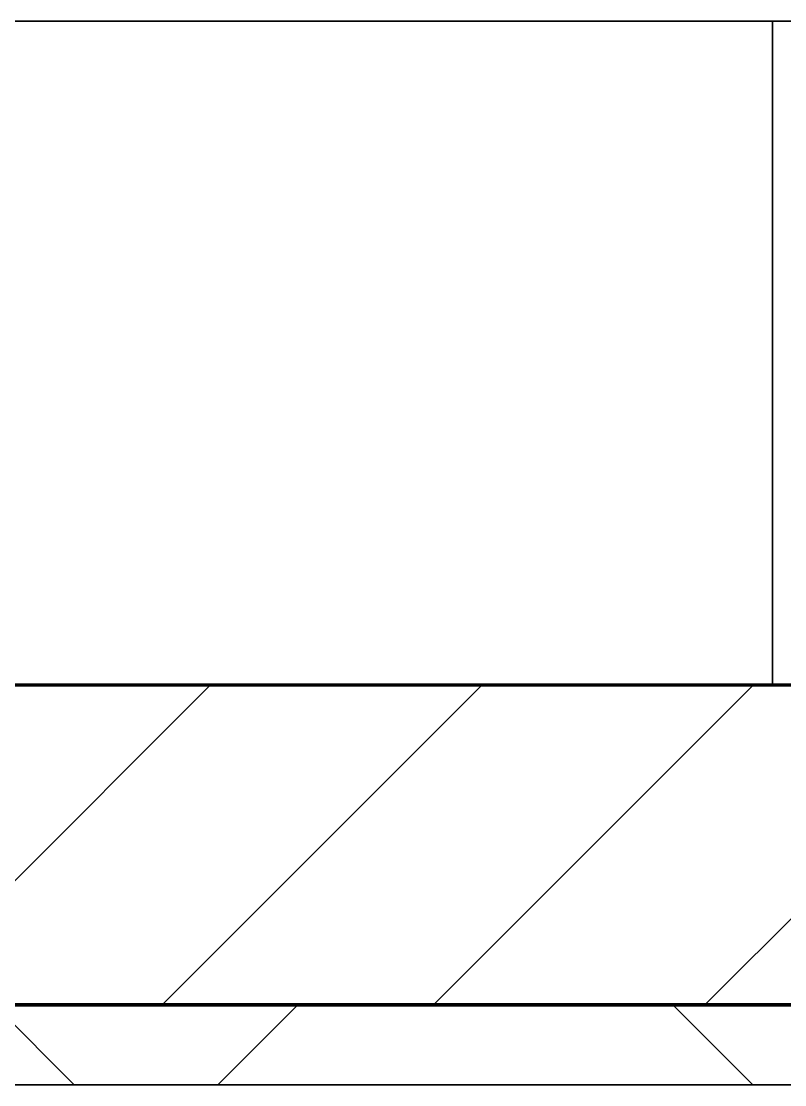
# Model space of a CAD drawing. Header units: millimetres. Extents: x -794868 to -715506, y -16735 to 22434.
# Drawn here: x -742752 to -742275, y 7894 to 8559 of the extents above; entities that cross this region are included whole.
import ezdxf

# ---------------------------------------------------------------- set-up
doc = ezdxf.new("R2010")
doc.units = ezdxf.units.MM
for name, color, linetype, lineweight in [('A-FLOR-E', 2, 'Continuous', 35), ('A-GLAZ-CURT', 2, 'Continuous', 9), ('A-WALL', 5, 'Continuous', 35), ('A-WALL-FNSH', 2, 'Continuous', 35), ('A-WALL-PATT', 1, 'Continuous', 35), ('S-STRS-MBND', 2, 'Continuous', 35), ('WALL-E', 2, 'Continuous', 35)]:
    doc.layers.add(name, color=color, linetype=linetype, lineweight=lineweight)

# ---------------------------------------------------------------- blocks, each defined once
blk = doc.blocks.new('PPLS-PP19_Custom Tile Pattern - Custom Tile Pattern-V69-4262-01 ENLARGED UPPER PLATFORM LEVEL - REFLECTED CEILING PLAN - SHEET 3')
at = {"layer": 'A-GLAZ-CURT'}
for p, q in [((-300, 0), (300, 0)), ((300, 0), (-300, 0)), ((195.99, 0), (213.31, 0)), ((213.31, 0), (195.99, 0)), ((230.06, 0), (300, 0)), ((-300, -50), (300, -50)), ((300, -50), (-300, -50))]:
    blk.add_line(p, q, dxfattribs=at)
for points, knots in [([(-115.82, 0), (-114.96, 0), (-110.41, 0), (-96.78, 0), (-71.33, 0), (-42.53, 0), (-12.78, 0), (2.52, 0), (7.3, 0), (8.3, 0)], [-5724.064692, -5724.064692, -5724.064692, -5724.064692, -5430.283136, -5103.229623, -4799.173296, -4065.652676, -3589.737505, -3285.047089, -3166.503872, -3166.503872, -3166.503872, -3166.503872]), ([(31.18, 0), (25.97, 0), (11.99, 0), (-16.92, 0), (-42.17, 0), (-56.38, 0), (-58.46, 0)], [-4496.803627, -4496.803627, -4496.803627, -4496.803627, -4222.080604, -3745.412743, -2981.410125, -2831.320802, -2831.320802, -2831.320802, -2831.320802]), ([(9.21, 0), (8.99, 0), (7.57, 0), (2.57, 0), (-12.23, 0), (-25.64, 0), (-40, 0), (-51.76, 0), (-57.92, 0), (-58.02, 0)], [-2916.95429, -2916.95429, -2916.95429, -2916.95429, -2882.788014, -2720.818881, -2518.50168, -2125.455881, -1792.521578, -1466.981642, -1461.463326, -1461.463326, -1461.463326, -1461.463326]), ([(-57.64, 0), (-55.94, 0), (-53.15, 0), (-48.53, 0), (-30.79, 0), (-18.03, 0), (2.33, 0), (8.44, 0), (9.2, 0)], [-3860.98898, -3860.98898, -3860.98898, -3860.98898, -3689.699207, -3546.54457, -3315.260113, -2864.387349, -2439.246196, -2374.548545, -2374.548545, -2374.548545, -2374.548545]), ([(8.2, 0), (4.7, 0), (-5.3, 0), (-20.62, 0), (-32.81, 0), (-44.85, 0), (-51.43, 0), (-51.79, 0)], [-1805.750466, -1805.750466, -1805.750466, -1805.750466, -1617.263037, -1290.787923, -1039.307308, -819.71621, -644.910881, -644.910881, -644.910881, -644.910881]), ([(-36.78, 0), (-32.43, 0), (-19.22, 0), (8.83, 0), (43.36, 0), (70.92, 0), (82.12, 0), (83.66, 0)], [-6191.144455, -6191.144455, -6191.144455, -6191.144455, -5862.463379, -5340.621928, -4573.028122, -4094.177415, -3869.465285, -3869.465285, -3869.465285, -3869.465285]), ([(8.53, 0), (6.69, 0), (-2.7, 0), (-16.58, 0), (-34.76, 0), (-36.04, 0)], [-9997.055338, -9997.055338, -9997.055338, -9997.055338, -9884.23066, -9424.652049, -9182.880979, -9182.880979, -9182.880979, -9182.880979]), ([(9.15, 0), (6.43, 0), (-2.99, 0), (-17.84, 0), (-30.57, 0), (-31.82, 0), (-32, 0)], [-3472.831147, -3472.831147, -3472.831147, -3472.831147, -3333.063701, -2994.501669, -2698.150104, -2614.070998, -2614.070998, -2614.070998, -2614.070998]), ([(-30.52, 0), (-27.11, 0), (-17.83, 0), (5.99, 0), (22.06, 0), (37.44, 0), (45.92, 0), (57.76, 0), (64.47, 0), (72.74, 0), (75.22, 0), (76.03, 0), (76.21, 0)], [-2323.618664, -2323.618664, -2323.618664, -2323.618664, -2142.497158, -1716.209403, -1206.526904, -1089.329421, -901.315459, -753.071572, -495.328968, -421.953223, -334.951786, -290.452333, -290.452333, -290.452333, -290.452333]), ([(8.33, 0), (8.19, 0), (7.18, 0), (0.32, 0), (-13.89, 0), (-24.92, 0), (-29.03, 0)], [-3574.286521, -3574.286521, -3574.286521, -3574.286521, -3526.962355, -3285.499107, -2903.012179, -2680.714891, -2680.714891, -2680.714891, -2680.714891]), ([(-28.57, 0), (-26.93, 0), (-20.29, 0), (-11.45, 0), (0.33, 0), (7.21, 0), (9.15, 0)], [-5361.429781, -5361.429781, -5361.429781, -5361.429781, -5261.36855, -5050.479954, -4785.90057, -4682.354927, -4682.354927, -4682.354927, -4682.354927]), ([(-22.56, 0), (-20.27, 0), (-17.03, 0), (-11.36, 0), (-7.66, 0), (-6.6, 0), (-6.44, 0)], [-56468.192263, -56468.192263, -56468.192263, -56468.192263, -56344.022017, -56303.229861, -56166.290093, -56124.392176, -56124.392176, -56124.392176, -56124.392176]), ([(-15.19, 0), (-13.07, 0), (-2.77, 0), (7.85, 0), (9.05, 0)], [-461.142613, -461.142613, -461.142613, -461.142613, -429.606584, -425.607381, -425.607381, -425.607381, -425.607381]), ([(-6.54, 0), (-6.73, 0), (-7.2, 0), (-7.6, 0), (-7.79, 0)], [-56009.792147, -56009.792147, -56009.792147, -56009.792147, -55949.290093, -55895.192118, -55895.192118, -55895.192118, -55895.192118]), ([(-2.63, 0), (-2.47, 0), (-1.22, 0), (3.59, 0), (8.41, 0), (9.04, 0)], [-226.825321, -226.825321, -226.825321, -226.825321, -220.269177, -206.416616, -204.417362, -204.417362, -204.417362, -204.417362]), ([(103.09, 0), (101.08, 0), (86.31, 0), (63.34, 0), (35.84, 0), (12, 0), (3.08, 0), (-1.67, 0), (-2.25, 0)], [-375.435014, -375.435014, -375.435014, -375.435014, -369.147452, -330.153101, -307.516438, -285.83788, -246.234814, -234.646884, -234.646884, -234.646884, -234.646884]), ([(9.15, 0), (19.72, 0), (41.65, 0), (65.03, 0), (76.75, 0)], [-425.496148, -425.496148, -425.496148, -425.496148, -390.253598, -354.536918, -354.536918, -354.536918, -354.536918]), ([(30.82, 0), (29.27, 0), (22.13, 0), (14.91, 0), (9.16, 0)], [-10462.034656, -10462.034656, -10462.034656, -10462.034656, -10363.088938, -10009.803411, -10009.803411, -10009.803411, -10009.803411]), ([(76.63, 0), (74.8, 0), (67.65, 0), (53.52, 0), (37, 0), (24.07, 0), (16.15, 0), (11.07, 0), (9.18, 0)], [-3095.572228, -3095.572228, -3095.572228, -3095.572228, -2950.589685, -2634.532728, -2313.748533, -2106.613311, -1925.670641, -1823.419971, -1823.419971, -1823.419971, -1823.419971]), ([(9.48, 0), (12.7, 0), (15.95, 0), (22.91, 0), (31, 0), (39.04, 0), (51.19, 0), (58.74, 0), (61.34, 0), (61.45, 0)], [-2366.412601, -2366.412601, -2366.412601, -2366.412601, -2084.094819, -1956.422387, -1818.904206, -1645.594513, -1443.202566, -1228.752106, -1120.932285, -1120.932285, -1120.932285, -1120.932285]), ([(24.69, 0), (24.54, 0), (20.99, 0), (15.48, 0), (10.8, 0), (9.63, 0)], [-4368.572414, -4368.572414, -4368.572414, -4368.572414, -4306.476363, -4080.000647, -3772.857994, -3772.857994, -3772.857994, -3772.857994]), ([(70.61, 0), (66.16, 0), (55.8, 0), (39.61, 0), (27.02, 0), (15.37, 0), (9.89, 0)], [-4647.237329, -4647.237329, -4647.237329, -4647.237329, -4326.416877, -4098.545751, -3766.694881, -3485.427997, -3485.427997, -3485.427997, -3485.427997]), ([(10.05, 0), (11.7, 0), (17.04, 0), (22.54, 0), (24.49, 0)], [-203.360633, -203.360633, -203.360633, -203.360633, -198.214427, -187.717507, -187.717507, -187.717507, -187.717507]), ([(10.05, 0), (11.37, 0), (15.56, 0), (21.24, 0), (24.62, 0), (24.72, 0), (24.72, 0)], [-4666.429624, -4666.429624, -4666.429624, -4666.429624, -4596.498881, -4445.288762, -4384.376941, -4376.041937, -4376.041937, -4376.041937, -4376.041937]), ([(18.16, 0), (19.15, 0), (24.25, 0), (25.66, 0), (26.12, 0)], [-5700.113719, -5700.113719, -5700.113719, -5700.113719, -5554.232259, -5302.431367, -5302.431367, -5302.431367, -5302.431367]), ([(114.39, 0), (114.2, 0), (112.08, 0), (105.42, 0), (92.38, 0), (85.59, 0), (74.4, 0), (62.26, 0), (51.85, 0), (43.81, 0), (29.53, 0), (20.67, 0), (18.85, 0), (18.16, 0)], [-8148.58938, -8148.58938, -8148.58938, -8148.58938, -8105.191388, -7723.759874, -7531.75727, -7135.649961, -6924.452779, -6738.82075, -6548.303034, -6314.283804, -6135.05769, -5972.647715, -5832.674503, -5832.674503, -5832.674503, -5832.674503]), ([(27.44, 0), (27.9, 0), (29.54, 0), (38.07, 0), (53.39, 0), (71.67, 0), (84.83, 0), (86.01, 0), (92.51, 0), (94.33, 0)], [-5037.309798, -5037.309798, -5037.309798, -5037.309798, -4887.603822, -4705.298446, -4353.683244, -3960.84581, -3759.045785, -3336.541051, -2783.776468, -2783.776468, -2783.776468, -2783.776468]), ([(27.89, 0), (29.09, 0), (33.4, 0), (48.37, 0), (63.7, 0), (73.92, 0), (77.03, 0)], [-147.777612, -147.777612, -147.777612, -147.777612, -135.792042, -118.513713, -97.899267, -88.900114, -88.900114, -88.900114, -88.900114]), ([(53.18, 0), (53.06, 0), (52.22, 0), (44.99, 0), (36.46, 0), (30.82, 0)], [-622.740158, -622.740158, -622.740158, -622.740158, -566.066452, -360.610861, 0, 0, 0, 0]), ([(136.44, 0), (121.66, 0), (86.93, 0), (51.16, 0), (31.18, 0)], [-106.750556, -106.750556, -106.750556, -106.750556, -59.610984, 0, 0, 0, 0]), ([(76.29, 0), (73.88, 0), (66.87, 0), (57.82, 0), (46.51, 0), (41.18, 0), (36.02, 0), (35.54, 0), (35.54, 0)], [-366.257734, -366.257734, -366.257734, -366.257734, -357.622665, -341.267687, -334.000314, -326.15566, -319.318397, -317.489778, -317.489778, -317.489778, -317.489778]), ([(36.29, 0), (37.77, 0), (48.82, 0), (64.79, 0), (95.91, 0), (124.45, 0), (132.42, 0), (134.6, 0)], [-314.598523, -314.598523, -314.598523, -314.598523, -305.899624, -287.17622, -249.500363, -194.761443, -152.241002, -152.241002, -152.241002, -152.241002]), ([(61.47, 0), (61.47, 0), (61.21, 0), (54.61, 0), (53.71, 0), (53.56, 0)], [-1113.311073, -1113.311073, -1113.311073, -1113.311073, -1096.402191, -891.204116, -747.28819, -747.28819, -747.28819, -747.28819]), ([(76.22, 0), (75.58, 0), (73.64, 0), (71.05, 0), (70.61, 0)], [-193.634889, -193.634889, -193.634889, -193.634889, -31.537676, 0, 0, 0, 0]), ([(77.03, 0), (79.63, 0), (100.24, 0), (120.63, 0), (138.28, 0), (138.53, 0)], [-354.256211, -354.256211, -354.256211, -354.256211, -346.313304, -291.370682, -290.5735, -290.5735, -290.5735, -290.5735]), ([(168.37, 0), (167.68, 0), (162.47, 0), (147.02, 0), (111.82, 0), (86.73, 0), (77.03, 0)], [-543.375029, -543.375029, -543.375029, -543.375029, -530.793311, -458.593899, -401.860199, -367.136981, -367.136981, -367.136981, -367.136981]), ([(78.1, 0), (86.41, 0), (103.13, 0), (116.36, 0), (128.63, 0), (128.95, 0)], [-87.867769, -87.867769, -87.867769, -87.867769, -63.759246, -39.050993, -35.895543, -35.895543, -35.895543, -35.895543]), ([(94.4, 0), (94.4, 0), (94.64, 0), (99.11, 0), (108.97, 0), (120.79, 0), (139.94, 0), (163.31, 0), (185.23, 0), (193.62, 0), (194.69, 0), (194.79, 0)], [-2348.345796, -2348.345796, -2348.345796, -2348.345796, -2310.419338, -2233.599744, -2052.234781, -1843.028543, -1530.39897, -1095.004608, -529.74427, -295.064701, -265.121568, -265.121568, -265.121568, -265.121568]), ([(129.02, 0), (129.02, 0), (124.41, 0), (122.35, 0), (114.96, 0), (108.04, 0), (103.09, 0)], [-35.386604, -35.386604, -35.386604, -35.386604, -31.430235, -22.807238, -15.488593, 0, 0, 0, 0]), ([(157.9, 0), (156.77, 0), (151.67, 0), (143.29, 0), (134.04, 0), (126.24, 0), (118.6, 0), (114.23, 0), (111.98, 0), (105.66, 0), (105.23, 0), (105.23, 0)], [-10292.955006, -10292.955006, -10292.955006, -10292.955006, -10098.273015, -9847.788484, -9677.714971, -9567.007022, -9453.21225, -9220.200448, -9012.77275, -8966.157302, -8929.495943, -8929.495943, -8929.495943, -8929.495943]), ([(105.26, 0), (105.52, 0), (111.01, 0), (112.65, 0), (113.59, 0)], [-8920.561005, -8920.561005, -8920.561005, -8920.561005, -8814.835624, -8577.462505, -8577.462505, -8577.462505, -8577.462505]), ([(128.58, 0), (128.8, 0), (130.16, 0), (136.54, 0), (142.28, 0), (144.9, 0)], [-633.326174, -633.326174, -633.326174, -633.326174, -627.736123, -618.981161, -611.414861, -611.414861, -611.414861, -611.414861]), ([(137.1, 0), (136, 0), (133.64, 0), (129.87, 0), (129.11, 0)], [-670.405967, -670.405967, -670.405967, -670.405967, -651.020627, -640.742133, -640.742133, -640.742133, -640.742133]), ([(145.25, 0), (148.36, 0), (154.47, 0), (161.24, 0), (162.19, 0), (162.75, 0)], [-611.078298, -611.078298, -611.078298, -611.078298, -602.094757, -592.980799, -581.414464, -581.414464, -581.414464, -581.414464]), ([(193.8, 0), (193.33, 0), (190.11, 0), (183.13, 0), (171, 0), (161.95, 0), (161.28, 0), (158.35, 0), (157.85, 0), (157.77, 0)], [-11665.349007, -11665.349007, -11665.349007, -11665.349007, -11565.880756, -11105.624034, -10839.086983, -10768.332124, -10666.779182, -10580.760289, -10550.278881, -10550.278881, -10550.278881, -10550.278881]), ([(300, 0), (286.53, 0), (254.22, 0), (207.11, 0), (177.41, 0), (159.34, 0), (158.33, 0), (158.3, 0)], [-285.253232, -285.253232, -285.253232, -285.253232, -244.693688, -187.987675, -143.776725, -129.632772, -123.352749, -123.352749, -123.352749, -123.352749]), ([(159.07, 0), (159.13, 0), (160.84, 0), (165.21, 0), (174.15, 0), (185.98, 0), (208.82, 0), (219.42, 0), (230.06, 0)], [-115.643202, -115.643202, -115.643202, -115.643202, -114.681583, -87.660824, -65.295536, -41.623857, -24.459831, 0, 0, 0, 0]), ([(162.75, 0), (165.4, 0), (170.91, 0), (172.61, 0), (172.61, 0)], [-111.264224, -111.264224, -111.264224, -111.264224, -56.742688, -19.085662, -19.085662, -19.085662, -19.085662]), ([(247.1, 0), (246.76, 0), (245.04, 0), (238.34, 0), (226.56, 0), (221.1, 0), (200.27, 0), (182.99, 0), (174.27, 0), (169.67, 0), (168.99, 0)], [-9649.085549, -9649.085549, -9649.085549, -9649.085549, -9581.591397, -9406.094246, -9221.510254, -9016.44624, -8717.832359, -8253.978395, -8152.463617, -8069.855175, -8069.855175, -8069.855175, -8069.855175]), ([(215.22, 0), (214.62, 0), (210.55, 0), (203.98, 0), (187.54, 0), (175.3, 0), (169.49, 0)], [-203.825446, -203.825446, -203.825446, -203.825446, -198.527383, -184.406837, -162.427601, -142.916156, -142.916156, -142.916156, -142.916156]), ([(171.51, 0), (176.48, 0), (193.23, 0), (201.73, 0), (208.81, 0), (213.9, 0), (241.96, 0), (266.73, 0), (281.71, 0), (291.71, 0), (296.52, 0), (297.86, 0), (298.09, 0)], [-7971.819559, -7971.819559, -7971.819559, -7971.819559, -7784.112253, -7606.717214, -7289.299508, -7042.621073, -6582.165592, -6068.460911, -5766.029927, -5566.724884, -5280.360606, -5199.253518, -5199.253518, -5199.253518, -5199.253518]), ([(172.07, 0), (177.66, 0), (187.87, 0), (201.08, 0), (207.47, 0), (213.96, 0), (215.11, 0)], [-255.364076, -255.364076, -255.364076, -255.364076, -237.955587, -223.92608, -215.862851, -208.75215, -208.75215, -208.75215, -208.75215]), ([(300, 0), (288.22, 0), (262, 0), (230.43, 0), (219.94, 0), (219.02, 0)], [-12528.858583, -12528.858583, -12528.858583, -12528.858583, -11905.454923, -11162.864862, -10856.732305, -10856.732305, -10856.732305, -10856.732305]), ([(219.9, 0), (220.86, 0), (227.84, 0), (242.06, 0), (246.54, 0), (246.96, 0)], [-10670.940496, -10670.940496, -10670.940496, -10670.940496, -10511.382485, -9925.173265, -9834.877357, -9834.877357, -9834.877357, -9834.877357]), ([(284.76, 0), (284.76, 0), (285.09, 0), (287.47, 0), (293.59, 0), (297.76, 0), (300, 0)], [-4110.630118, -4110.630118, -4110.630118, -4110.630118, -4053.389046, -3959.664717, -3862.421465, -3746.95702, -3746.95702, -3746.95702, -3746.95702]), ([(297.38, 0), (295.84, 0), (291.62, 0), (285.38, 0), (284.87, 0)], [-4803.172655, -4803.172655, -4803.172655, -4803.172655, -4358.271401, -4143.037883, -4143.037883, -4143.037883, -4143.037883])]:
    blk.add_open_spline(points, degree=3, knots=knots, dxfattribs=at)
for points in [[(24.49, 0), (25.23, 0), (25.72, 0), (26.04, 0)], [(80.35, 0), (79.66, 0), (78.54, 0), (77.14, 0)], [(84.06, 0), (83.48, 0), (82.41, 0), (81.72, 0)], [(168.74, 0), (168.74, 0), (169.81, 0), (171.51, 0)], [(195.11, 0), (194.91, 0), (194.44, 0), (193.8, 0)]]:
    blk.add_open_spline(points, degree=3, dxfattribs=at)
blk = doc.blocks.new('PPLS-PP19_Custom Tile Pattern - Custom Tile Pattern-V70-4262-01 ENLARGED UPPER PLATFORM LEVEL - REFLECTED CEILING PLAN - SHEET 3')
at = {"layer": 'A-GLAZ-CURT'}
for p, q in [((-300, 0), (300, 0)), ((300, 0), (-300, 0)), ((-293.07, 0), (-275.75, 0)), ((-275.75, 0), (-293.07, 0)), ((-222.32, 0), (-205, 0)), ((-205, 0), (-222.32, 0)), ((-300, -50), (300, -50)), ((300, -50), (-300, -50))]:
    blk.add_line(p, q, dxfattribs=at)
at = {"layer": 'A-GLAZ-CURT', "flags": 128}
for points in [[(-300, 0), (-291.56, 0), (-283.3, 0), (-275.2, 0), (-267.26, 0), (-259.45, 0), (-251.77, 0), (-244.2, 0), (-236.74, 0), (-229.36, 0), (-222.06, 0), (-214.83, 0), (-207.71, 0), (-200.76, 0), (-194.02, 0), (-187.54, 0), (-181.38, 0), (-175.58, 0), (-170.25, 0), (-165.64, 0), (-162.01, 0), (-159.53, 0), (-157.46, 0), (-154.52, 0), (-149.42, 0), (-141.84, 0), (-132.81, 0), (-126.08, 0)], [(-128.55, 0), (-134.16, 0), (-140.03, 0), (-145.5, 0), (-150.63, 0), (-155.53, 0), (-160.27, 0), (-164.95, 0), (-169.65, 0), (-174.47, 0), (-179.49, 0), (-184.81, 0), (-190.44, 0), (-196.37, 0), (-202.58, 0), (-209.04, 0), (-215.73, 0), (-222.63, 0), (-229.72, 0), (-236.97, 0), (-244.39, 0), (-251.96, 0), (-259.67, 0), (-267.51, 0), (-275.48, 0), (-283.55, 0), (-291.73, 0), (-300, 0)]]:
    blk.add_lwpolyline(points, dxfattribs=at)
at = {"layer": 'A-GLAZ-CURT'}
for points, knots in [([(-300, 0), (-284.65, 0), (-240.1, 0), (-204.54, 0), (-183.58, 0)], [-5323.127839, -5323.127839, -5323.127839, -5323.127839, -4502.809032, -2893.044321, -2893.044321, -2893.044321, -2893.044321]), ([(-183.59, 0), (-193.34, 0), (-223.62, 0), (-262.56, 0), (-294.48, 0), (-300, 0)], [-15843.761363, -15843.761363, -15843.761363, -15843.761363, -15131.813646, -13729.592194, -13439.944408, -13439.944408, -13439.944408, -13439.944408]), ([(-137.88, 0), (-140.56, 0), (-147.66, 0), (-147.69, 0), (-158.72, 0), (-174.02, 0), (-185.59, 0), (-209.77, 0), (-232.01, 0), (-255.22, 0), (-262.59, 0), (-264.9, 0), (-265.4, 0)], [-3187.727384, -3187.727384, -3187.727384, -3187.727384, -2919.378265, -2477.344047, -2237.412286, -2029.680487, -1755.085331, -1400.429864, -858.079193, -543.655514, -208.940337, 0, 0, 0, 0]), ([(-258.6, 0), (-257.91, 0), (-254.26, 0), (-241.25, 0), (-225.99, 0), (-213.1, 0), (-200.2, 0), (-191, 0), (-184.75, 0), (-183.92, 0)], [-5722.54675, -5722.54675, -5722.54675, -5722.54675, -5657.471696, -5413.335975, -5017.494783, -4832.723979, -4666.091899, -4349.945572, -4301.511651, -4301.511651, -4301.511651, -4301.511651]), ([(-133.82, 0), (-135.51, 0), (-137.8, 0), (-149.31, 0), (-162.01, 0), (-177.91, 0), (-199.46, 0), (-216.65, 0), (-231.26, 0), (-233.46, 0), (-234, 0)], [-2731.647847, -2731.647847, -2731.647847, -2731.647847, -2418.507304, -2308.929706, -2113.765672, -1763.376603, -1422.553702, -978.033455, -846.069444, -682.911962, -682.911962, -682.911962, -682.911962]), ([(-233.49, 0), (-233.44, 0), (-232.38, 0), (-230.74, 0), (-225.3, 0), (-223.63, 0)], [-455.274641, -455.274641, -455.274641, -455.274641, -440.605512, -119.536984, 0, 0, 0, 0]), ([(-223.63, 0), (-219.39, 0), (-206.17, 0), (-188.58, 0), (-169.02, 0), (-152.12, 0), (-136.84, 0), (-127.33, 0), (-124.19, 0), (-123.43, 0), (-123.28, 0)], [-5463.295695, -5463.295695, -5463.295695, -5463.295695, -5161.076232, -4739.070012, -4465.409639, -4149.119819, -3839.893365, -3647.167523, -3488.92562, -3439.852845, -3439.852845, -3439.852845, -3439.852845]), ([(-183.59, 0), (-178.51, 0), (-170.36, 0), (-158.7, 0), (-157.22, 0)], [-4295.204129, -4295.204129, -4295.204129, -4295.204129, -4000.813434, -3840.635403, -3840.635403, -3840.635403, -3840.635403]), ([(-183.21, 0), (-180.83, 0), (-156.72, 0), (-129.95, 0), (-110.8, 0), (-99.5, 0), (-91.46, 0)], [-2883.360913, -2883.360913, -2883.360913, -2883.360913, -2700.551212, -1002.059161, -460.363443, 0, 0, 0, 0]), ([(-116.31, 0), (-122.18, 0), (-142.35, 0), (-165.44, 0), (-182.87, 0)], [-17701.573127, -17701.573127, -17701.573127, -17701.573127, -17136.203329, -15861.324362, -15861.324362, -15861.324362, -15861.324362]), ([(-152.35, 0), (-151.03, 0), (-147.71, 0), (-143.57, 0), (-138.62, 0)], [-3494.978217, -3494.978217, -3494.978217, -3494.978217, -3371.022232, -3227.460399, -3227.460399, -3227.460399, -3227.460399]), ([(-118.78, 0), (-121.86, 0), (-126.28, 0), (-136.96, 0), (-147.46, 0), (-150.03, 0), (-150.57, 0)], [-5938.474035, -5938.474035, -5938.474035, -5938.474035, -5700.061948, -5508.838257, -5298.784692, -5196.16478, -5196.16478, -5196.16478, -5196.16478]), ([(-150.34, 0), (-150.07, 0), (-147.75, 0), (-142.6, 0), (-127.26, 0), (-107.3, 0), (-90.42, 0), (-75.26, 0), (-68.41, 0), (-65.12, 0), (-63.63, 0)], [-4948.728362, -4948.728362, -4948.728362, -4948.728362, -4883.323924, -4440.880425, -4054.690705, -3793.097032, -3402.597032, -3144.956779, -3050.982048, -2969.237017, -2969.237017, -2969.237017, -2969.237017]), ([(-116.66, 0), (-123.83, 0), (-133.98, 0), (-147.74, 0), (-149.07, 0)], [-6858.444941, -6858.444941, -6858.444941, -6858.444941, -6449.282163, -6277.220794, -6277.220794, -6277.220794, -6277.220794]), ([(-148.23, 0), (-146.94, 0), (-140.15, 0), (-137.28, 0), (-133.93, 0), (-128.78, 0), (-126.5, 0)], [-6162.058746, -6162.058746, -6162.058746, -6162.058746, -6017.569127, -5560.701257, -5364.112219, -5231.017328, -5231.017328, -5231.017328, -5231.017328]), ([(-116.68, 0), (-120.05, 0), (-127.34, 0), (-139.03, 0), (-146.11, 0), (-146.95, 0)], [-1120.9132, -1120.9132, -1120.9132, -1120.9132, -945.742622, -741.901385, -489.130243, -489.130243, -489.130243, -489.130243]), ([(-146.69, 0), (-146.59, 0), (-145.49, 0), (-135.69, 0), (-128.29, 0), (-125.15, 0)], [-420.34245, -420.34245, -420.34245, -420.34245, -406.956646, -290.263673, 0, 0, 0, 0]), ([(-127.41, 0), (-131.63, 0), (-133.16, 0), (-134.09, 0), (-134.15, 0)], [-8540.990293, -8540.990293, -8540.990293, -8540.990293, -8266.114998, -8246.473386, -8246.473386, -8246.473386, -8246.473386]), ([(-134.15, 0), (-133.32, 0), (-130.31, 0), (-122.45, 0), (-116.3, 0), (-115.77, 0)], [-7657.439573, -7657.439573, -7657.439573, -7657.439573, -7293.749979, -6839.55839, -6796.960519, -6796.960519, -6796.960519, -6796.960519]), ([(-120.13, 0), (-120.14, 0), (-120.24, 0), (-121.3, 0), (-129.25, 0), (-133.82, 0)], [-2933.992132, -2933.992132, -2933.992132, -2933.992132, -2920.575025, -2840.280255, -2731.647847, -2731.647847, -2731.647847, -2731.647847])]:
    blk.add_open_spline(points, degree=3, knots=knots, dxfattribs=at)
blk = doc.blocks.new('*U685')
at = {"layer": 'A-GLAZ-CURT', "rotation": 180}
for name, p in [('PPLS-PP19_Custom Tile Pattern - Custom Tile Pattern-V70-4262-01 ENLARGED UPPER PLATFORM LEVEL - REFLECTED CEILING PLAN - SHEET 3', (1800, 4315)), ('PPLS-PP19_Custom Tile Pattern - Custom Tile Pattern-V69-4262-01 ENLARGED UPPER PLATFORM LEVEL - REFLECTED CEILING PLAN - SHEET 3', (2400, 4315))]:
    blk.add_blockref(name, p, dxfattribs=at)

msp = doc.modelspace()

# ---------------------------------------------------------------- hatches: boundary and pattern name
at = {"layer": 'A-WALL-PATT', "lineweight": 9}
h = msp.add_hatch(dxfattribs=at)
h.set_pattern_fill('FP_2', color=256, style=0, pattern_type=2)
h.set_pattern_definition([(45, (0, 0), (-84.852814, 84.852814), [])])
h.paths.add_polyline_path([(-726702.04, 7944.02), (-726702.04, 8144.02), (-745928.95, 8144.02), (-745928.95, 7944.02), (-741941.23, 7944.02), (-741939.02, 7948.97), (-741927.94, 7944.02), (-737141.23, 7944.02), (-737139.02, 7948.97), (-737127.94, 7944.02), (-727494.49, 7944.02)])
h = msp.add_hatch(dxfattribs=at)
h.set_pattern_fill('FP_3', color=256, style=0, pattern_type=2)
h.set_pattern_definition([(45, (0, 0), (-212.13203, 212.13203), []), (135, (0, 0), (-212.13203, -212.13203), [])])
h.paths.add_polyline_path([(-726752.04, 7894.02), (-726702.04, 7894.02), (-726702.04, 7944.02), (-737127.94, 7944.02), (-737091.55, 7927.76), (-737089.44, 7931.09), (-737082.37, 7934.02), (-737075.3, 7931.09), (-737072.37, 7924.02), (-737072.37, 7919.2), (-737016.03, 7894.02), (-727494.49, 7894.02)])
h.paths.add_polyline_path([(-737675.94, 7894.02), (-737126.34, 7894.02), (-737157.37, 7907.88), (-737141.23, 7944.02), (-741927.94, 7944.02), (-741891.55, 7927.76), (-741889.44, 7931.09), (-741882.37, 7934.02), (-741875.3, 7931.09), (-741872.37, 7924.02), (-741872.37, 7919.2), (-741816.03, 7894.02), (-737811.69, 7894.02)])
h.paths.add_polyline_path([(-742087.9, 7894.02), (-741926.34, 7894.02), (-741957.37, 7907.88), (-741941.23, 7944.02), (-745928.95, 7944.02), (-745928.95, 7894.02), (-742155.77, 7894.02)])

# ---------------------------------------------------------------- linework, layer by layer
at = {"layer": 'A-FLOR-E'}
for p, q in [((-745728.95, 8559.02), (-742282.37, 8559.02)), ((-742282.37, 8559.02), (-745728.95, 8559.02)), ((-742282.37, 8559.02), (-742282.37, 8144.02)), ((-742282.37, 8144.02), (-742282.37, 8559.02))]:
    msp.add_line(p, q, dxfattribs=at)
at = {"layer": 'A-WALL', "color": 7, "lineweight": 70}
for p, q in [((-745728.95, 8144.02), (-741982.37, 8144.02)), ((-741982.37, 7944.02), (-745928.95, 7944.02)), ((-745928.95, 7944.02), (-741982.37, 7944.02))]:
    msp.add_line(p, q, dxfattribs=at)
at = {"layer": 'A-WALL-FNSH', "color": 250}
msp.add_line((-741982.37, 7894.02), (-745928.95, 7894.02), dxfattribs=at)
at = {"layer": 'S-STRS-MBND'}
for p in [(-742282.37, 8144.02), (-741982.37, 8559.02)]:
    msp.add_line(p, (-742282.37, 8559.02), dxfattribs=at)
at = {"layer": 'WALL-E'}
for p, q in [((-745542.17, 8559.02), (-739067.37, 8559.02)), ((-740782.37, 8559.02), (-745542.17, 8559.02))]:
    msp.add_line(p, q, dxfattribs=at)

# ---------------------------------------------------------------- block references
msp.add_blockref('*U685', (-744682.37, 3579.02))

doc.saveas('drawing.dxf')
